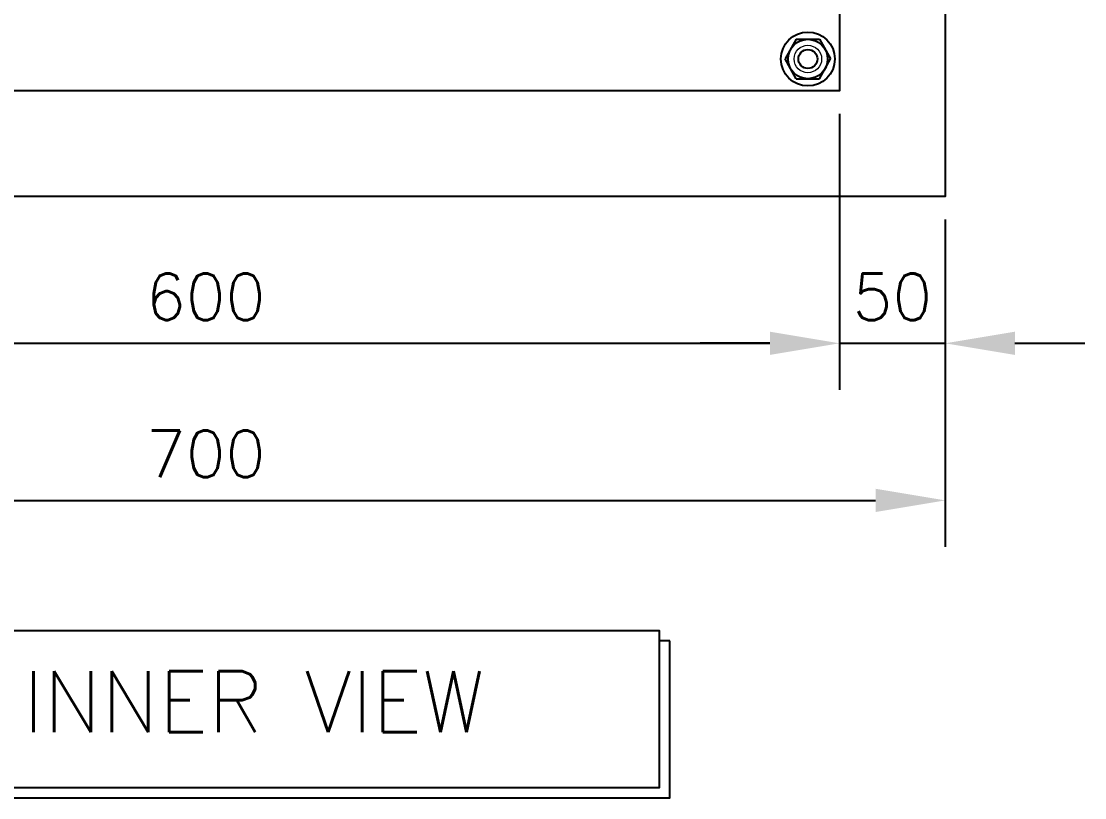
# Model space of a CAD drawing. Header units: millimetres. Extents: x 60229 to 91621, y 21923 to 36546.
# Drawn here: x 82498 to 83002, y 29072 to 29439 of the extents above; entities that cross this region are included whole.
import ezdxf
from ezdxf.enums import TextEntityAlignment as Align

# ---------------------------------------------------------------- set-up
doc = ezdxf.new("R2010")
doc.units = ezdxf.units.MM
doc.layers.add('속판', color=3, linetype='Continuous')
doc.styles.add('GHS', font='romans.shx', dxfattribs={"bigfont": 'ghs.shx'})
doc.styles.add('ROMANS', font='romans.shx', dxfattribs={"bigfont": 'fhg.shx'})
doc.dimstyles.new('STANDARD$0', dxfattribs={"dimscale": 12, "dimtxt": 2, "dimasz": 3, "dimexe": 2, "dimexo": 1, "dimgap": 1, "dimtad": 1, "dimdec": 0, "dimzin": 0, "dimdsep": 46, "dimtxsty": 'ROMANS', "dimcen": 0, "dimclrd": 3, "dimclre": 3, "dimclrt": 7, "dimadec": 0, "dimazin": 0, "dimtfac": 0.5, "dimtdec": 0, "dimtix": 1, "dimtmove": 1, "dimatfit": 3, "dimfxl": 1, "dimtolj": 1, "dimtzin": 0, "dimarcsym": 0})

# ---------------------------------------------------------------- blocks, each defined once
blk = doc.blocks.new('*D201')
at = {"color": 3, "lineweight": -2, "transparency": 16777216}
for p, q in [((82285.5, 29395.64), (82285.5, 29265.11)), ((82885.5, 29395.64), (82885.5, 29265.11)), ((82318.5, 29287.11), (82852.5, 29287.11))]:
    blk.add_line(p, q, dxfattribs=at)
at = {"color": 3, "transparency": 16777216}
for points in [[(82318.5, 29292.61), (82318.5, 29281.61), (82285.5, 29287.11)], [(82852.5, 29292.61), (82852.5, 29281.61), (82885.5, 29287.11)]]:
    blk.add_solid(points, dxfattribs=at)
at = {"lineweight": -2, "transparency": 16777216, "insert": (82585.5, 29309.11), "char_height": 22, "attachment_point": 5, "style": 'ROMANS'}
blk.add_mtext('\\A1;600', dxfattribs=at)
blk = doc.blocks.new('*D202')
at = {"color": 3, "lineweight": -2, "transparency": 16777216}
for p, q in [((82885.5, 29395.64), (82885.5, 29265.11)), ((82935.5, 29345.64), (82935.5, 29265.11)), ((82852.5, 29287.11), (82819.5, 29287.11)), ((82885.5, 29287.11), (82935.5, 29287.11)), ((82968.5, 29287.11), (83001.5, 29287.11))]:
    blk.add_line(p, q, dxfattribs=at)
at = {"color": 3, "transparency": 16777216}
for points in [[(82852.5, 29292.61), (82852.5, 29281.61), (82885.5, 29287.11)], [(82968.5, 29292.61), (82968.5, 29281.61), (82935.5, 29287.11)]]:
    blk.add_solid(points, dxfattribs=at)
at = {"lineweight": -2, "transparency": 16777216, "insert": (82910.5, 29309.11), "char_height": 22, "attachment_point": 5, "style": 'ROMANS'}
blk.add_mtext('\\A1;50', dxfattribs=at)
blk = doc.blocks.new('*D203')
at = {"color": 3, "lineweight": -2, "transparency": 16777216}
for p, q in [((82235.5, 29345.64), (82235.5, 29190.78)), ((82935.5, 29345.64), (82935.5, 29190.78)), ((82268.5, 29212.78), (82902.5, 29212.78))]:
    blk.add_line(p, q, dxfattribs=at)
at = {"color": 3, "transparency": 16777216}
for points in [[(82268.5, 29218.28), (82268.5, 29207.28), (82235.5, 29212.78)], [(82902.5, 29218.28), (82902.5, 29207.28), (82935.5, 29212.78)]]:
    blk.add_solid(points, dxfattribs=at)
at = {"lineweight": -2, "transparency": 16777216, "insert": (82585.5, 29234.78), "char_height": 22, "attachment_point": 5, "style": 'ROMANS'}
blk.add_mtext('\\A1;700', dxfattribs=at)
blk = doc.blocks.new('A$C24630F88')
at = {"color": 163}
for p, q in [((7.25, 22.08), (2, 12.75)), ((18.25, 22.08), (7.25, 22.08)), ((18.25, 22.08), (23.5, 12.75)), ((7.25, 3.42), (2, 12.75)), ((18.25, 3.42), (23.5, 12.75)), ((18.25, 3.42), (7.25, 3.42))]:
    blk.add_line(p, q, dxfattribs=at)
at = {"color": 252}
blk.add_circle((12.75, 12.75), 12.75, dxfattribs=at)
at = {"color": 163}
blk.add_circle((12.75, 12.75), 9.33, dxfattribs=at)
at = {"color": 153}
blk.add_circle((12.75, 12.75), 4.47, dxfattribs=at)
at = {"layer": '속판', "color": 54, "lineweight": 0}
blk.add_circle((12.75, 12.75), 6.5, dxfattribs=at)

msp = doc.modelspace()

# ---------------------------------------------------------------- linework, layer by layer
at = {"color": 0, "lineweight": -2}
msp.add_line((82805.12, 29146.31), (82800.32, 29146.31), dxfattribs=at)
at = {"color": 253, "linetype": 'Continuous', "lineweight": -2}
msp.add_lwpolyline([(82235.5, 30356.64), (82935.5, 30356.64), (82935.5, 29356.64), (82235.5, 29356.64)], close=True, dxfattribs=at)
at = {"color": 0, "lineweight": -2}
msp.add_lwpolyline([(82416.32, 29076.88), (82800.32, 29076.88), (82800.32, 29151.11), (82416.32, 29151.11), (82416.32, 29076.88)], close=True, dxfattribs=at)
msp.add_lwpolyline([(82421.12, 29072.08), (82805.12, 29072.08), (82805.12, 29146.31)], dxfattribs=at)
at = {"layer": '속판', "color": 54, "lineweight": -2}
msp.add_lwpolyline([(82285.5, 30306.64), (82885.5, 30306.64), (82885.5, 29406.64), (82285.5, 29406.64)], close=True, dxfattribs=at)

# ---------------------------------------------------------------- block references
at = {"color": 250, "lineweight": -2, "rotation": 180}
msp.add_blockref('A$C24630F88', (82883.25, 29434.39), dxfattribs=at)

# ---------------------------------------------------------------- texts
at = {"color": 3, "lineweight": -2, "style": 'GHS'}
msp.add_text('INNER VIEW', height=28.8, dxfattribs=at).set_placement((82608.32, 29117.51), align=Align.MIDDLE)

# ---------------------------------------------------------------- dimensions: what is measured, and where the dimension line sits
at = {"lineweight": -2}
for base, p1, p2, picture, middle in [((82885.5, 29287.11), (82285.5, 29406.64), (82885.5, 29406.64), '*D201', (82585.5, 29309.11)), ((82935.5, 29287.11), (82885.5, 29406.64), (82935.5, 29356.64), '*D202', (82910.5, 29309.11)), ((82935.5, 29212.78), (82235.5, 29356.64), (82935.5, 29356.64), '*D203', (82585.5, 29234.78))]:
    dim = msp.add_linear_dim(base=base, p1=p1, p2=p2, dimstyle='STANDARD$0', override={"dimscale": 11, "dimclrt": 256, "dimfxl": 1.25}, dxfattribs=at)
    dim.commit()
    dim.dimension.update_dxf_attribs({"geometry": picture, "text_midpoint": middle})

doc.saveas('drawing.dxf')
